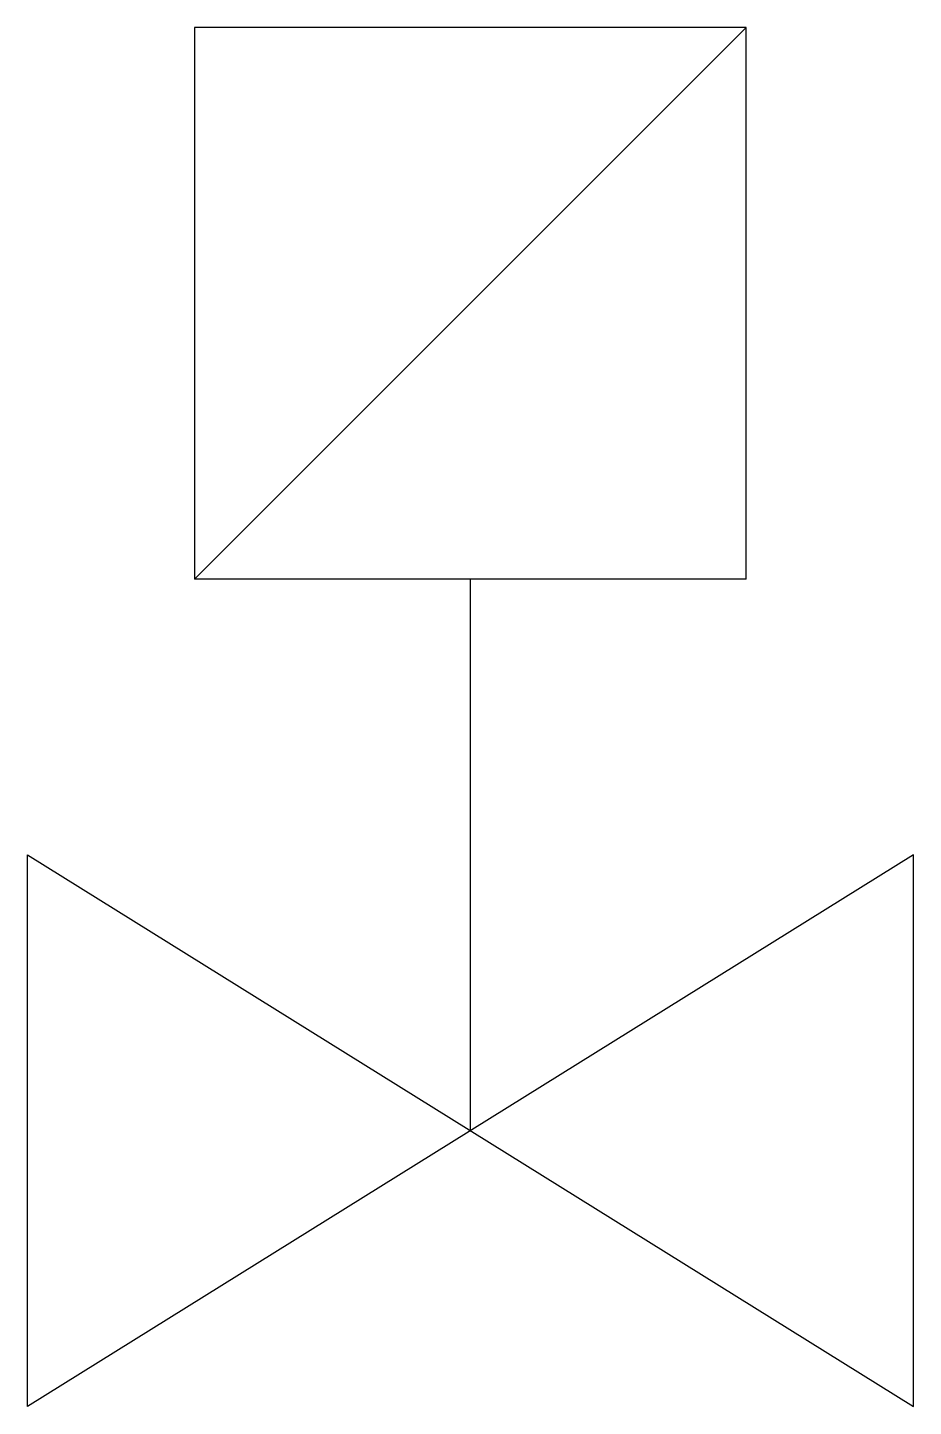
# Model space of a CAD drawing. Header units: millimetres. Extents: x -10134.695 to -10134.454, y 59.507 to 59.882.
import ezdxf

# ---------------------------------------------------------------- set-up
doc = ezdxf.new("R2010")
doc.units = ezdxf.units.MM
doc.header["$LTSCALE"] = 10
doc.layers.add('Tub_Válvulas', color=2, linetype='Continuous')

msp = doc.modelspace()

# ---------------------------------------------------------------- linework, layer by layer
at = {"layer": 'Tub_Válvulas'}
for p, q in [((-10134.49923, 59.88189), (-10134.64923, 59.88189)), ((-10134.64923, 59.88189), (-10134.64923, 59.73189)), ((-10134.64923, 59.73189), (-10134.49923, 59.88189)), ((-10134.49923, 59.73189), (-10134.49923, 59.88189)), ((-10134.49923, 59.73189), (-10134.64923, 59.73189)), ((-10134.57423, 59.58189), (-10134.57423, 59.73189)), ((-10134.69466, 59.50689), (-10134.69466, 59.65689)), ((-10134.69466, 59.65689), (-10134.45379, 59.50689)), ((-10134.45379, 59.65689), (-10134.69466, 59.50689)), ((-10134.45379, 59.50689), (-10134.45379, 59.65689))]:
    msp.add_line(p, q, dxfattribs=at)

doc.saveas('drawing.dxf')
